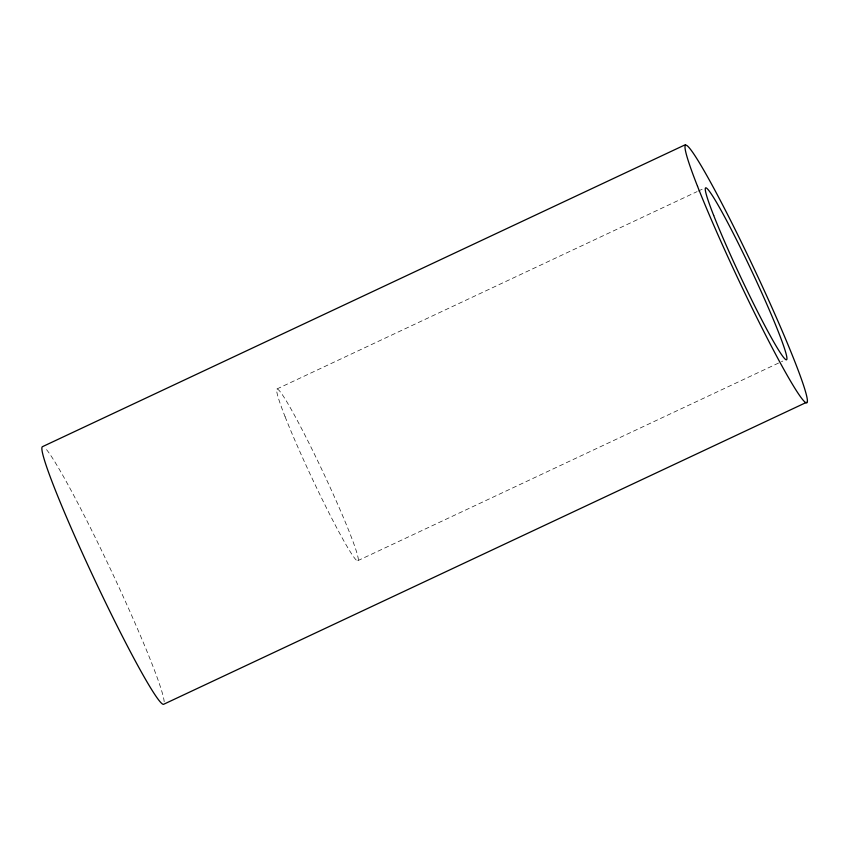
<?xml version="1.0" encoding="UTF-8"?>
<svg xmlns="http://www.w3.org/2000/svg" width="849" height="849" viewBox="0 0 849 849"><rect width="100%" height="100%" fill="white"/><g stroke="black" fill="none" stroke-linecap="round" stroke-linejoin="round"><path stroke-width="0.64" stroke-dasharray="4.25 3.18" d="M276.944 388.959L697.114 191.609M698.313 191.046L703.121 188.786M357.769 560.69L782.746 361.08M46.536 449.63A142.356 9.413 64.8 0 1 114.021 576.662A142.356 9.413 64.8 0 1 164.165 701.815M285.105 416.732A94.908 6.272 64.8 0 0 355.052 558.716A94.908 6.272 64.8 0 0 311.912 449.025A94.908 6.272 64.8 0 0 285.105 416.732"/><path stroke-width="1.27" d="M685.313 144.733L42.45 446.68A142.356 9.413 64.8 0 0 95.279 581.024A142.356 9.413 64.8 0 0 163.687 704.267L806.55 402.32M697.56 186.377A142.356 9.413 64.8 0 0 802.464 399.37A142.356 9.413 64.8 0 0 737.77 234.833A142.356 9.413 64.8 0 0 697.56 186.377M713.68 215.434A94.908 6.272 64.8 0 0 783.616 357.429A94.908 6.272 64.8 0 0 740.487 247.728A94.908 6.272 64.8 0 0 713.68 215.434"/></g></svg>
